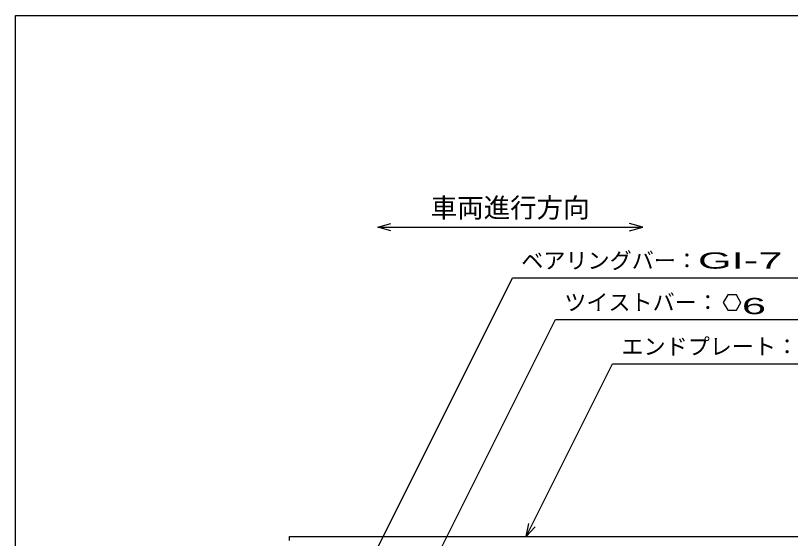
# Model space of a CAD drawing. Units: millimetres, scale not verified. Extents: x -1820 to 1731, y -1282 to 1054.
# Drawn here: x -1729 to -852, y 462 to 1054 of the extents above; entities that cross this region are included whole.
import ezdxf
from ezdxf.enums import TextEntityAlignment as Align

# ---------------------------------------------------------------- set-up
doc = ezdxf.new("R2010")
doc.units = ezdxf.units.MM
doc.header["$LTSCALE"] = 10
for name, color, linetype, lineweight in [('0_2', 150, 'Continuous', 25), ('16', 3, 'Continuous', 25), ('22', 4, 'Continuous', 25)]:
    doc.layers.add(name, color=color, linetype=linetype, lineweight=lineweight)
doc.styles.add('ベクトル', font='')
doc.styles.get('ベクトル').set_extended_font_data('ベクトル')

msp = doc.modelspace()

# ---------------------------------------------------------------- linework, layer by layer
at = {"layer": '0_2'}
for p, q in [((-1729, -1146.5), (-1729, 1053.5)), ((-1729, 1053.5), (1731, 1053.5))]:
    msp.add_line(p, q, dxfattribs=at)
at = {"layer": '16'}
for p, q in [((-1419, 464), (-424, 464)), ((-1419, 459.5), (-1419, 464))]:
    msp.add_line(p, q, dxfattribs=at)
at = {"layer": '22'}
for p, q in [((-1319, 814), (-1304, 818)), ((-1019, 814), (-1034, 818)), ((-1304, 810), (-1319, 814)), ((-1319, 814), (-1019, 814)), ((-1034, 810), (-1019, 814)), ((-1341.4, 406.75), (-1166.4, 756.75)), ((-1166.4, 756.75), (-706.4, 756.75)), ((-922.77, 737.27), (-927.77, 728.6)), ((-912.77, 737.27), (-922.77, 737.27)), ((-907.78, 728.5), (-912.77, 737.27)), ((-927.77, 728.6), (-922.77, 719.94)), ((-912.77, 719.94), (-907.77, 728.6)), ((-922.77, 719.94), (-912.77, 719.94)), ((-1256.65, 431.75), (-1117.78, 709.5)), ((-1117.78, 709.5), (-822.78, 709.5)), ((-1150.75, 464), (-1053, 659.5)), ((-1053, 659.5), (-633, 659.5)), ((-1150.75, 464), (-1147.75, 478.6)), ((-1150.75, 464), (-1140.75, 475))]:
    msp.add_line(p, q, dxfattribs=at)

# ---------------------------------------------------------------- texts
at = {"layer": '22', "color": 2, "style": 'ベクトル'}
for s, height, p in [('車両進行方向', 21.99, (-1259, 836)), ('ベアリングバー：', 18.33, (-1156.4, 776.25)), ('ツイストバー：', 18.33, (-1107.78, 729)), ('エンドプレート：', 18.33, (-1043, 679))]:
    msp.add_text(s, height=height, dxfattribs=at).set_placement(p, align=Align.MIDDLE_LEFT)
at = {"layer": '22', "color": 2, "style": 'ベクトル', "width": 2}
for s, p in [('GI-', (-956.4, 776.25)), (' 7 ', (-901.4, 776.25)), (' 6 ', (-920.27, 724.77))]:
    msp.add_text(s, height=18.33, dxfattribs=at).set_placement(p, align=Align.MIDDLE_LEFT)

doc.saveas('drawing.dxf')
